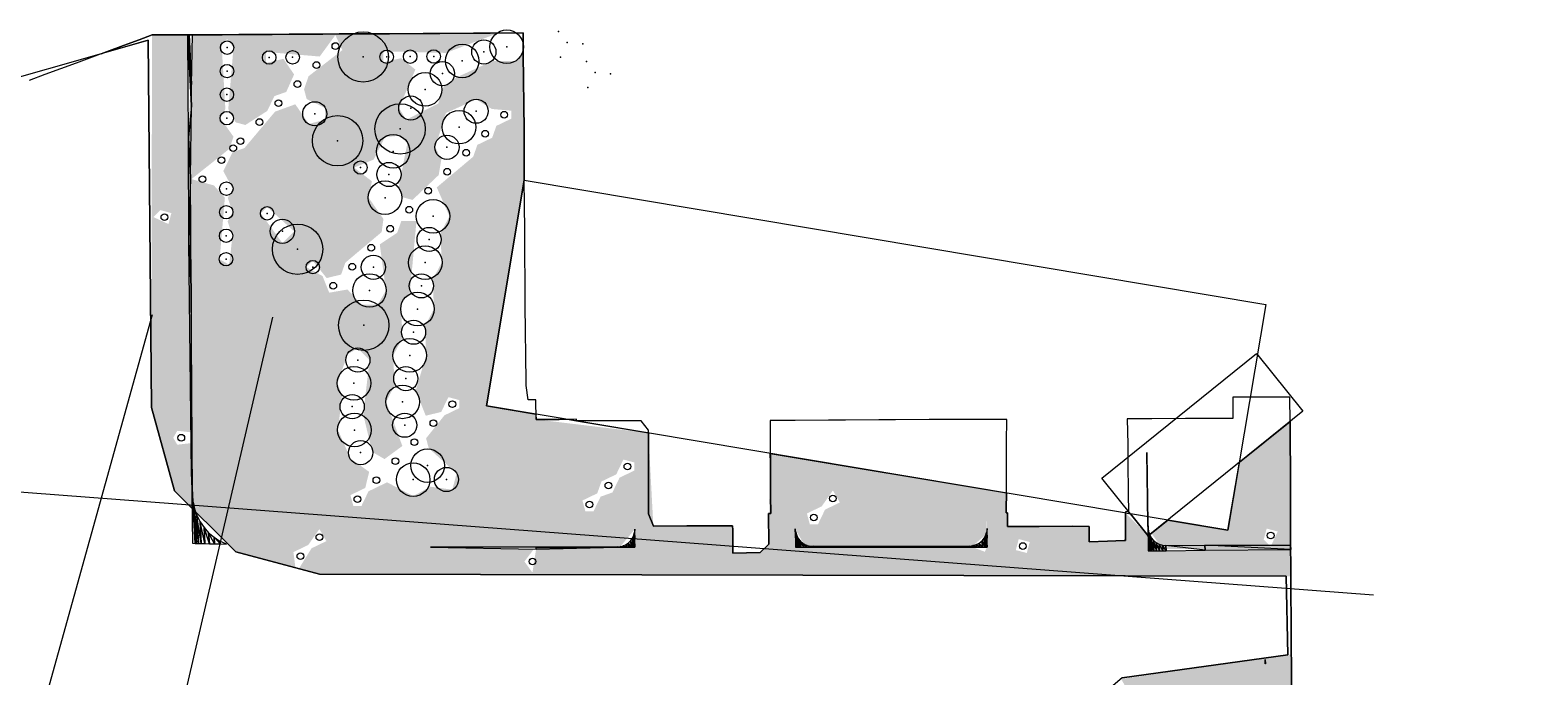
# Model space of a CAD drawing. Header units: metres. Extents: x 4 to 261, y 19 to 641.
# Drawn here: x 125.4 to 214.7, y 565.4 to 603.9 of the extents above; entities that cross this region are included whole.
import ezdxf

# ---------------------------------------------------------------- set-up
doc = ezdxf.new("R2010")
doc.units = ezdxf.units.M
for name, color, linetype in [('BOUNDARY', 7, 'Continuous'), ('BUILDING', 7, 'Continuous'), ('ELECTR_CABLE_COMM', 7, 'Continuous'), ('NEW_BUSH', 3, 'Continuous'), ('NEW_LAWN', 82, 'Continuous'), ('NEW_TREE', 3, 'Continuous'), ('ROAD', 7, 'Continuous'), ('SIDEWALK_PATH', 7, 'Continuous'), ('TREE', 7, 'Continuous'), ('WATER_PIPELINE', 7, 'Continuous')]:
    doc.layers.add(name, color=color, linetype=linetype)

# ---------------------------------------------------------------- blocks, each defined once
blk = doc.blocks.new('ДЕРЕН_SIBIRICA')
blk.add_circle((0, 0), 0.2)
blk = doc.blocks.new('МИСКАНТУС_КИТАЙСКИЙ')
blk.add_circle((0, 0), 0.2)
blk = doc.blocks.new('ДЕРЕН_FLAVIRAMEA')
blk.add_circle((0, 0), 0.2)
blk = doc.blocks.new('СПИРЕЯ_СЕРАЯ')
blk.add_circle((0, 0), 0.2)
blk = doc.blocks.new('BEREZA')
blk.add_circle((0, 0), 0.2)

msp = doc.modelspace()

# ---------------------------------------------------------------- hatches: boundary and pattern name
at = {"layer": 'NEW_LAWN'}
h = msp.add_hatch(color=82, dxfattribs=at)
h.paths.add_polyline_path([(132.651, 603.575), (134.788, 603.591), (134.817, 597.47), (135.056, 603.59), (153.254, 603.68), (150.158, 602.506), (146.44, 602.605), (146.44, 601.948), (147.489, 602.194), (148.339, 601.513), (147.368, 599.221), (147.783, 598.527), (149.7, 599.487), (150.029, 600.513), (150.796, 601.052), (152.953, 602.031), (154.271, 602.023), (154.767, 602.519), (154.824, 594.952), (152.568, 581.498), (155.523, 581.002), (155.527, 580.685), (162.217, 579.88), (162.515, 574.325), (167.234, 574.354), (167.249, 572.727), (168.876, 572.757), (169.384, 573.264), (169.481, 578.662), (183.538, 576.304), (183.614, 574.31), (188.466, 574.31), (188.467, 573.399), (190.632, 573.474), (190.632, 575.115), (191.982, 573.768), (191.991, 572.861), (200.476, 572.936), (200.486, 571.345), (142.637, 571.478), (141.405, 571.805), (142.155, 573.012), (143.037, 573.437), (142.622, 574.155), (141.958, 573.209), (141.076, 572.784), (141.195, 571.86), (137.651, 572.799), (135.206, 575.219), (135.067, 576.348), (134.937, 595.079), (134.982, 579.916), (134.158, 580.008), (133.918, 579.593), (134.158, 579.179), (134.989, 579.273), (135.033, 575.39), (133.986, 576.427), (132.617, 581.398)])
h.paths.add_polyline_path([(135.001, 594.992), (136.341, 594.614), (136.992, 593.88), (136.681, 590.221), (137.249, 589.893), (137.446, 591.621), (137.158, 592.473), (137.454, 593.021), (137.165, 593.873), (137.461, 594.421), (136.899, 595.47), (137.45, 596.591), (138.157, 596.841), (139.982, 599.009), (141.187, 599.447), (141.998, 598.276), (142.953, 598.532), (142.953, 599.231), (141.863, 599.761), (141.708, 600.34), (141.976, 601.117), (143.989, 602.673), (143.574, 603.567), (142.641, 602.291), (139.44, 602.562), (139.44, 601.906), (140.485, 602.153), (141.115, 601.222), (140.648, 600.183), (139.941, 599.933), (139.516, 599.051), (138.214, 598.215), (137.634, 598.37), (137.195, 599.162), (137.506, 602.821), (137.127, 603.338), (136.799, 603.01), (137.022, 599.169), (136.726, 598.621), (137.508, 597.513), (137.254, 596.789)], flags=16)
h.paths.add_polyline_path([(155.312, 571.569), (155.549, 573.085), (161.411, 573.086), (161.411, 574.144), (160.545, 573.116), (149.242, 573.07), (155.389, 572.954), (154.833, 572.223)], flags=16)
h.paths.add_polyline_path([(132.738, 592.73), (133.631, 592.316), (133.807, 592.97), (133.153, 593.145)], flags=16)
h.paths.add_polyline_path([(184.103, 572.905), (184.757, 572.73), (184.933, 573.384), (184.279, 573.559)], flags=16)
h.paths.add_polyline_path([(170.967, 574.141), (170.982, 573.085), (172.026, 573.07), (171.522, 573.204)], flags=16)
h.paths.add_polyline_path([(181.41, 573.122), (182.255, 572.806), (182.389, 573.07), (182.389, 574.902), (182.347, 573.844), (181.556, 573.176), (172.028, 573.13)], flags=16)
h.paths.add_polyline_path([(173.208, 576.456), (172.544, 575.509), (171.661, 575.085), (171.837, 574.431), (172.315, 574.431), (172.74, 575.313), (173.623, 575.738)], flags=16)
h.paths.add_polyline_path([(159.422, 576.988), (159.173, 576.282), (158.291, 575.857), (158.467, 575.203), (158.945, 575.203), (159.37, 576.084), (160.076, 576.334), (160.501, 577.216), (161.384, 577.641), (161.384, 578.12), (160.73, 578.295), (160.305, 577.412)], flags=16)
h.paths.add_polyline_path([(141.85, 589.751), (142.812, 589.218), (143.209, 588.23), (144.302, 588.42), (145.118, 587.515), (146.097, 587.515), (146.586, 588.362), (146.22, 591.105), (147.257, 591.799), (147.506, 592.505), (148.404, 592.495), (148.015, 588.258), (147.504, 587.66), (147.552, 585.497), (147.022, 584.495), (147.098, 582.7), (146.599, 581.729), (147.564, 579.102), (146.502, 578.324), (145.768, 578.748), (145.233, 580.981), (145.612, 584.22), (144.913, 584.919), (144.307, 584.57), (143.702, 582.839), (143.969, 582.101), (143.73, 580.054), (144.474, 578.358), (145.587, 577.562), (145.353, 576.602), (144.47, 576.178), (144.646, 575.524), (145.124, 575.524), (145.549, 576.406), (146.653, 576.939), (148.21, 576.121), (149.239, 576.678), (150.538, 576.502), (150.794, 577.456), (149.132, 578.979), (148.977, 579.559), (150.075, 580.931), (150.957, 581.356), (150.957, 581.835), (150.303, 582.01), (149.878, 581.129), (148.957, 580.905), (148.359, 582.398), (148.98, 584.495), (148.913, 586.255), (149.443, 587.257), (149.376, 589.016), (149.906, 590.018), (149.839, 591.778), (150.369, 592.78), (149.614, 594.499), (151.783, 596.324), (152.032, 597.031), (152.914, 597.456), (153.163, 598.162), (154.046, 598.587), (154.046, 599.066), (152.895, 599.168), (151.959, 599.735), (150.158, 598.927), (149.524, 596.887), (149.884, 596.158), (149.728, 595.234), (148.169, 593.753), (147.589, 593.909), (147.345, 594.511), (147.863, 597.132), (147.439, 597.58), (146.526, 597.491), (145.856, 596.157), (144.687, 595.679), (145.749, 594.862), (145.555, 593.885), (146.436, 592.622), (146.333, 591.84), (144.165, 590.015), (143.916, 589.309), (143.055, 589.101), (142.229, 590.129)], flags=16)
h.paths.add_polyline_path([(139.132, 592.952), (140.417, 591.186), (141.115, 591.885), (139.51, 593.331)], flags=16)
h = msp.add_hatch(color=82, dxfattribs=at)
h.paths.add_polyline_path([(192.177, 573.908), (193.151, 574.692), (196.741, 574.09), (197.419, 578.129), (200.441, 580.564), (200.476, 572.937), (192.852, 572.97)])
h.paths.add_polyline_path([(199.285, 573.116), (199.7, 574.01), (199.046, 574.185), (198.87, 573.531)], flags=16)
h = msp.add_hatch(color=82, dxfattribs=at)
h.paths.add_polyline_path([(132.744, 522.416), (133.769, 526.845), (136.647, 530.364), (140.788, 532.244), (164.685, 531.241), (167.64, 535.13), (175.773, 540.609), (181.933, 542.929), (180.519, 541.059), (179.637, 540.634), (179.388, 539.928), (177.374, 538.372), (177.125, 537.665), (176.243, 537.24), (175.994, 536.534), (173.98, 534.978), (173.731, 534.271), (173.088, 534.121), (172.516, 535.338), (171.998, 535.2), (172.855, 534.179), (172.6, 533.14), (171.893, 532.89), (171.468, 532.008), (170.762, 531.758), (170.337, 530.877), (169.63, 530.627), (169.205, 529.746), (168.499, 529.496), (168.074, 528.614), (167.368, 528.364), (166.943, 527.483), (166.236, 527.233), (165.811, 526.352), (165.105, 526.102), (164.68, 525.22), (163.974, 524.97), (163.549, 524.089), (162.842, 523.839), (162.417, 522.957), (161.711, 522.707), (161.286, 521.826), (160.58, 521.576), (160.155, 520.695), (159.448, 520.445), (159.023, 519.563), (158.317, 519.313), (157.892, 518.432), (157.185, 518.182), (156.76, 517.301), (156.054, 517.051), (155.629, 516.169), (154.923, 515.919), (154.498, 515.038), (153.791, 514.788), (153.366, 513.906), (152.66, 513.656), (150.835, 511.488), (149.995, 511.597), (149.757, 512.593), (151.13, 514.146), (151.13, 514.845), (150.525, 515.194), (149.919, 514.845), (149.881, 513.979), (148.509, 512.426), (147.842, 510.478), (147.098, 510.008), (147.53, 508.452), (146.578, 507.118), (145.696, 506.693), (145.447, 505.987), (144.564, 505.562), (144.743, 504.811), (145.218, 504.908), (146.775, 506.921), (148.788, 508.477), (149.037, 509.183), (149.92, 509.608), (150.169, 510.315), (150.875, 510.565), (151.3, 511.446), (152.007, 511.696), (153.563, 513.709), (154.445, 514.134), (154.694, 514.84), (155.577, 515.265), (155.826, 515.972), (156.902, 516.24), (156.957, 517.103), (157.952, 517.309), (158.088, 518.234), (159.116, 518.691), (160.48, 518.45), (160.83, 519.055), (160.325, 520.24), (161.234, 520.922), (161.483, 521.628), (162.189, 521.878), (163.745, 523.891), (164.628, 524.316), (164.877, 525.023), (165.583, 525.273), (167.139, 527.285), (167.846, 527.535), (168.271, 528.417), (170.284, 529.973), (170.533, 530.679), (171.416, 531.104), (172.796, 532.942), (173.964, 533.232), (174.448, 532.276), (173.076, 530.723), (173.037, 529.857), (171.571, 527.955), (171.92, 527.35), (172.875, 527.606), (173.542, 529.554), (174.286, 530.024), (174.953, 531.973), (175.697, 532.443), (176.176, 534.001), (175.504, 535.08), (176.19, 536.336), (176.897, 536.586), (177.322, 537.468), (178.028, 537.718), (179.584, 539.73), (180.467, 540.155), (180.716, 540.862), (182.73, 542.418), (182.488, 543.138), (183.782, 543.625), (184.072, 553.571), (186.474, 560.945), (187.079, 560.911), (188.635, 562.923), (189.909, 563.315), (190.683, 562.083), (190.468, 559.62), (191.317, 559.11), (192.362, 560.166), (191.938, 562.09), (192.331, 562.767), (192.934, 562.929), (193.709, 562.393), (193.268, 560.263), (193.692, 558.339), (193.344, 557.519), (194.162, 554.904), (193.55, 554.429), (192.728, 554.52), (191.928, 557.659), (190.974, 557.915), (190.479, 555.42), (191.412, 554.384), (191.378, 554.182), (191.408, 552.808), (191.722, 552.793), (191.408, 554.327), (192.189, 554.034), (192.345, 553.455), (191.833, 552.373), (191.127, 552.123), (190.702, 551.242), (188.688, 549.685), (188.439, 548.979), (187.323, 548.321), (187.242, 555.508), (187.212, 529.605), (187.323, 548.308), (188.21, 547.9), (189.767, 549.913), (190.649, 550.275), (190.898, 551.044), (191.633, 551.218), (192.058, 550.483), (191.408, 550.389), (191.129, 547.861), (191.339, 537.232), (190.122, 536.976), (189.697, 536.095), (187.444, 534.298), (188.337, 533.884), (189.893, 535.897), (190.718, 536.178), (191.348, 535.935), (191.117, 531.061), (191.393, 529.035), (190.803, 526.914), (191.757, 526.658), (193.181, 527.964), (194.004, 527.566), (194.159, 526.986), (193.725, 525.981), (193.019, 525.731), (192.594, 524.85), (191.888, 524.6), (191.463, 523.717), (190.756, 523.468), (190.331, 522.587), (189.385, 521.922), (190.663, 521.087), (191.571, 518.329), (192.27, 518.329), (193.467, 519.799), (193.792, 518.128), (195.693, 516.062), (193.68, 519.448), (193.456, 520.691), (194.568, 522.188), (195.392, 525.319), (194.898, 526.646), (198.262, 529.842), (197.544, 530.257), (197.119, 529.375), (195.837, 528.974), (195.026, 530.345), (195.372, 532.319), (195.018, 533.145), (195.364, 535.119), (195.008, 537.099), (195.357, 537.919), (194.134, 539.584), (194.419, 540.422), (195.125, 540.672), (195.55, 541.554), (196.256, 541.804), (196.681, 542.685), (197.628, 543.349), (197.149, 543.828), (196.216, 542.727), (195.32, 543.132), (194.986, 544.345), (195.333, 546.319), (194.977, 548.299), (195.325, 549.119), (194.969, 550.788), (195.317, 551.919), (194.009, 553.607), (194.292, 554.438), (194.999, 554.688), (195.424, 555.57), (196.13, 555.82), (196.555, 556.701), (197.501, 557.365), (197.022, 557.844), (196.089, 556.744), (195.292, 557.174), (194.945, 559.499), (195.294, 560.319), (194.916, 562.068), (194.366, 562.714), (194.45, 564.201), (193.602, 564.69), (191.12, 563.922), (190.375, 565.233), (200.507, 566.694), (200.522, 564.16), (199.304, 564.156), (199.426, 520.795), (201.635, 520.801), (202.024, 519.675), (203.742, 519.69), (203.905, 520.807), (213.61, 520.78), (213.573, 519.704), (212.974, 520.303), (212.275, 520.303), (211.196, 518.7), (211.902, 517.296), (211.747, 516.716), (209.617, 516.233), (208.981, 516.444), (208.981, 517.293), (210.594, 518.944), (210.326, 519.798), (209.478, 520.287), (208.63, 519.798), (208.047, 517.387), (206.844, 517.136), (206.354, 516.289), (206.844, 515.441), (207.998, 515.405), (209.971, 514.37), (211.685, 515.498), (212.268, 515.342), (212.621, 514.713), (213.373, 514.813), (214.462, 511.403), (214.672, 490.53), (187.989, 490.394), (185.137, 492.933), (182.062, 493.664), (145.15, 493.56), (145.881, 494.336), (145.837, 494.484), (141.984, 493.246), (139.117, 491.512), (138.09, 492.3), (141.431, 494.395), (145.493, 495.711), (145.359, 496.157), (145.294, 495.65), (142.836, 495.426), (142.858, 494.875), (141.402, 495.023), (141.425, 494.398), (139.835, 494.575), (139.868, 493.489), (139.133, 494.365), (139.182, 493.078), (137.83, 494.093), (137.702, 492.903), (137.103, 494.835), (136.109, 494.996), (136.154, 494.134), (135.503, 494.766), (135.428, 495.927), (136.167, 495.857), (137.724, 497.87), (139.737, 499.426), (139.986, 500.132), (141.232, 500.496), (142.2, 499.552), (143.463, 501.194), (142.764, 501.892), (141.601, 500.62), (140.215, 501.211), (139.79, 500.33), (137.776, 498.774), (137.527, 498.067), (136.645, 497.642), (136.396, 496.936), (135.182, 496.179), (135.161, 516.956), (135.153, 494.551), (134.599, 494.975), (132.781, 500.689)])
h.paths.add_polyline_path([(133.251, 507.911), (133.905, 507.736), (134.081, 508.39), (133.427, 508.565)], flags=16)
h.paths.add_polyline_path([(198.963, 566.408), (198.963, 566.134), (198.972, 566.133)], flags=16)
h.paths.add_polyline_path([(187.212, 529.604), (187.212, 528.605), (187.272, 528.067), (187.272, 528.157)], flags=16)
h.paths.add_polyline_path([(158.332, 516.911), (158.154, 516.246), (157.233, 515.997), (157.371, 514.911), (155.998, 513.358), (155.332, 511.409), (154.588, 510.94), (153.921, 508.991), (153.177, 508.521), (153.432, 507.566), (154.387, 507.822), (154.426, 508.688), (155.798, 510.241), (156.465, 512.189), (157.209, 512.659), (157.876, 514.608), (158.62, 515.078), (159.099, 516.636)], flags=16)
h.paths.add_polyline_path([(156.293, 531.433), (155.629, 530.311), (154.923, 530.061), (154.498, 529.18), (152.484, 527.624), (152.235, 526.917), (151.353, 526.492), (151.104, 525.786), (149.09, 524.23), (148.841, 523.522), (148.134, 523.273), (146.578, 521.26), (145.872, 521.01), (145.447, 520.129), (144.74, 519.879), (143.184, 517.866), (142.302, 517.441), (142.053, 516.735), (140.039, 515.179), (140.215, 514.525), (140.693, 514.525), (141.118, 515.406), (141.824, 515.656), (143.65, 517.824), (144.603, 518.321), (145.874, 517.731), (146.479, 518.08), (146.958, 519.639), (146.584, 520.265), (146.775, 521.063), (147.481, 521.313), (149.037, 523.326), (149.744, 523.576), (151.3, 525.588), (152.007, 525.838), (152.432, 526.72), (153.138, 526.97), (154.694, 528.982), (156.708, 530.539), (156.708, 531.018)], flags=16)
h.paths.add_polyline_path([(142.657, 531.763), (141.993, 530.816), (141.11, 530.392), (140.861, 529.686), (139.979, 529.261), (140.155, 528.607), (140.633, 528.607), (142.189, 530.62), (143.072, 531.045)], flags=16)
h.paths.add_polyline_path([(132.952, 522.233), (133.845, 521.819), (135.401, 523.831), (136.284, 524.256), (136.284, 524.735), (135.63, 524.91), (135.205, 524.029)], flags=16)
h.paths.add_polyline_path([(183.923, 544.92), (184.816, 544.506), (185.241, 545.387), (186.124, 545.812), (186.124, 546.291), (185.47, 546.466), (185.045, 545.585)], flags=16)
h.paths.add_polyline_path([(187.227, 556.004), (187.242, 555.512), (187.212, 558.944)], flags=16)
h.paths.add_polyline_path([(207.385, 497.671), (204.946, 495.233), (205.122, 494.579), (205.6, 494.579), (207.157, 496.592), (208.425, 497.299), (211.048, 495.574), (211.151, 496.188), (210.179, 497.589), (209.409, 497.879), (209.265, 498.586), (211.433, 500.411), (211.682, 501.118), (212.565, 501.543), (212.814, 502.249), (213.696, 502.674), (213.696, 503.153), (213.042, 503.328), (212.617, 502.447), (211.911, 502.197), (211.486, 501.314), (210.779, 501.065), (210.354, 500.184), (209.648, 499.934), (209.223, 499.052), (208.517, 498.802), (208.092, 497.921)], flags=16)
h.paths.add_polyline_path([(211.446, 494.873), (211.591, 492.191), (211.301, 491.648), (211.68, 491.27), (212.059, 491.648), (211.76, 493.595), (212.05, 494.448)], flags=16)
h.paths.add_polyline_path([(211.985, 498.459), (211.846, 498.976), (211.287, 498.821), (211.468, 498.32)], flags=16)
h.paths.add_polyline_path([(204.114, 507.61), (203.085, 507.176), (203.577, 506.342), (203.607, 507.072)], flags=16)
h.paths.add_polyline_path([(198.005, 516.576), (197.858, 514.858), (198.301, 513.632), (197.882, 512.844), (198.231, 512.239), (199.388, 512.278), (200.319, 511.819), (202.299, 512.175), (203.119, 511.827), (203.966, 512.316), (204.506, 513.815), (204.244, 514.758), (204.821, 515.808), (204.332, 516.656), (201.863, 516.431), (200.178, 516.858), (200.061, 517.666), (201.162, 518.599), (200.683, 519.078), (200.019, 518.133), (199.137, 517.708), (198.888, 517)], flags=16)
h.paths.add_polyline_path([(201.562, 510.134), (201.95, 510.283), (202.338, 510.417), (203.099, 510.701), (202.329, 510.421), (200.8, 510.776)], flags=16)
h.paths.add_polyline_path([(201.681, 500.278), (201.711, 499.785), (202.995, 496.622), (202.741, 497.412)], flags=16)
h.paths.add_polyline_path([(193.35, 512.238), (197.231, 507.574), (200.994, 501.548), (197.53, 507.222), (195.034, 510.403)], flags=16)
h.paths.add_polyline_path([(198.778, 507.589), (199.157, 507.968), (198.778, 508.346), (198.399, 507.968)], flags=16)
h.paths.add_polyline_path([(194.718, 492.191), (193.894, 491.929), (193.32, 492.251), (192.941, 491.872), (193.32, 491.493), (194.144, 491.755), (194.718, 491.433), (195.097, 491.812)], flags=16)
h.paths.add_polyline_path([(189.428, 492.799), (190.007, 492.644), (190.333, 491.664), (190.85, 491.802), (189.966, 492.83), (190.04, 493.504), (192.209, 495.329), (192.033, 495.983), (191.555, 495.983), (189.999, 493.969), (188.161, 492.589), (187.985, 491.935), (188.639, 491.76)], flags=16)
h.paths.add_polyline_path([(187.063, 526.11), (188.392, 521.496), (189.123, 519.407), (189.571, 518.362), (187.556, 525.857)], flags=16)
h.paths.add_polyline_path([(180.574, 513.286), (178.135, 510.848), (178.311, 510.194), (178.789, 510.194), (179.214, 511.076), (179.92, 511.326), (180.345, 512.207), (181.052, 512.457), (181.477, 513.338), (182.183, 513.588), (182.608, 514.47), (183.315, 514.72), (183.74, 515.601), (184.446, 515.851), (184.871, 516.733), (185.577, 516.983), (186.002, 517.864), (187.315, 518.734), (188.157, 518.202), (187.865, 515.947), (188.433, 515.619), (188.622, 517.347), (188.33, 518.202), (188.622, 518.747), (188.016, 519.899), (187.362, 520.074), (186.937, 519.193), (186.231, 518.943), (185.806, 518.062), (185.099, 517.812), (184.674, 516.93), (183.968, 516.68), (183.543, 515.799), (182.837, 515.549), (182.412, 514.666), (181.705, 514.417), (181.28, 513.536)], flags=16)
h.paths.add_polyline_path([(185.975, 504.37), (185.311, 503.425), (184.429, 503), (184.605, 502.346), (185.083, 502.346), (185.508, 503.227), (186.39, 503.652)], flags=16)
h.paths.add_polyline_path([(161.121, 509.426), (160.283, 508.607), (160.53, 506.906), (160.945, 506.667), (161.609, 507.613), (162.491, 508.038), (162.74, 508.744), (163.623, 509.169), (163.872, 509.875), (164.754, 510.3), (165.003, 511.007), (165.885, 511.432), (166.134, 512.138), (167.017, 512.563), (167.266, 513.27), (168.148, 513.695), (168.397, 514.401), (169.279, 514.826), (169.528, 515.532), (170.411, 515.957), (170.66, 516.664), (171.542, 517.089), (171.791, 517.795), (173.056, 518.489), (174.134, 518.491), (174.054, 520.058), (174.76, 520.308), (176.317, 522.321), (177.023, 522.571), (178.579, 524.583), (179.286, 524.833), (179.711, 525.715), (180.417, 525.965), (180.842, 526.846), (181.549, 527.096), (183.105, 529.109), (183.987, 529.534), (184.236, 530.24), (186.25, 531.796), (186.25, 532.275), (185.596, 532.45), (184.04, 530.438), (182.026, 528.881), (181.777, 528.175), (180.32, 528.023), (180.093, 528.871), (181.466, 530.424), (182.132, 532.373), (182.876, 532.842), (183.356, 534.401), (182.787, 534.729), (181.666, 533.541), (180.999, 531.593), (180.255, 531.123), (179.588, 529.174), (178.844, 528.704), (178.844, 528.005), (179.935, 527.215), (179.514, 525.912), (178.808, 525.662), (178.383, 524.781), (176.369, 523.225), (176.12, 522.518), (175.238, 522.093), (174.989, 521.387), (174.106, 520.962), (173.857, 520.255), (171.844, 518.699), (171.595, 517.993), (170.712, 517.568), (170.463, 516.861), (169.581, 516.436), (169.332, 515.73), (168.449, 515.305), (167.069, 513.467), (166.187, 513.042), (165.938, 512.336), (165.055, 511.911), (164.806, 511.204), (163.475, 510.754), (163.037, 511.542), (164.409, 513.095), (164.888, 514.653), (164.32, 514.981), (163.199, 513.793), (163.16, 512.928), (161.788, 511.375)], flags=16)
h.paths.add_polyline_path([(184.101, 523.733), (183.495, 524.082), (182.89, 523.733), (182.6, 521.846), (184.101, 523.034)], flags=16)
h.paths.add_polyline_path([(180.324, 519.151), (179.589, 517.337), (179.968, 516.958), (181.279, 518.197), (181.279, 518.896)], flags=16)
h.paths.add_polyline_path([(170.248, 513.167), (169.031, 511.883), (168.741, 509.997), (170.241, 511.184), (170.28, 512.05), (171.652, 513.603), (171.652, 514.302), (170.698, 514.558)], flags=16)
h.paths.add_polyline_path([(166.633, 519.49), (166.059, 517.891), (165.315, 517.421), (165.571, 516.467), (166.526, 516.722), (166.564, 517.588), (167.937, 519.141), (168.604, 521.09), (169.348, 521.559), (170.014, 523.508), (170.759, 523.978), (171.048, 525.865), (169.548, 524.677), (169.51, 523.811), (168.137, 522.258), (168.099, 521.393)], flags=16)
h.paths.add_polyline_path([(168.129, 500.841), (165.69, 498.403), (165.866, 497.749), (166.344, 497.749), (167.9, 499.762), (169.914, 501.318), (170.163, 502.025), (171.045, 502.45), (171.045, 502.929), (170.391, 503.104), (169.966, 502.222), (169.26, 501.972), (168.835, 501.091)], flags=16)
h.paths.add_polyline_path([(166.721, 507.121), (165.504, 505.837), (165.214, 503.95), (166.714, 505.138), (166.752, 506.004), (168.125, 507.557), (168.125, 508.255), (167.17, 508.511)], flags=16)
h.paths.add_polyline_path([(154.706, 522.248), (153.447, 520.891), (153.157, 519.004), (154.657, 520.192), (155.324, 522.141), (156.068, 522.611), (156.735, 524.56), (157.479, 525.029), (157.223, 525.984), (156.269, 525.728), (156.23, 524.862), (154.858, 523.31)], flags=16)
h.paths.add_polyline_path([(155.082, 494.691), (156.672, 494.748), (156.81, 495.265), (155.082, 495.448), (154.703, 495.069)], flags=16)
h.paths.add_polyline_path([(150.524, 497.378), (148.085, 494.94), (148.261, 494.286), (148.739, 494.286), (149.164, 495.168), (149.789, 495.396), (150.882, 494.67), (151.43, 494.966), (152.472, 494.728), (152.472, 495.384), (151.424, 495.139), (150.745, 495.548), (150.59, 496.128), (151.427, 497.43), (152.133, 497.68), (152.558, 498.562), (153.273, 498.814), (153.689, 499.693), (155.703, 501.249), (155.703, 501.728), (155.049, 501.903), (154.624, 501.022), (153.918, 500.772), (153.493, 499.891), (152.786, 499.641), (152.361, 498.759), (151.655, 498.509), (151.23, 497.628)], flags=16)
h.paths.add_polyline_path([(153.758, 497.611), (153.758, 496.912), (154.713, 496.656), (155.397, 498.66), (154.879, 498.799)], flags=16)
h.paths.add_polyline_path([(149.649, 502.475), (148.982, 500.526), (148.238, 500.056), (148.494, 499.102), (149.449, 499.357), (150.116, 501.306), (150.86, 501.776), (151.526, 503.725), (152.271, 504.194), (152.56, 506.081), (151.06, 504.893), (151.022, 504.028)], flags=16)
h.paths.add_polyline_path([(144.365, 503.284), (144.504, 503.802), (143.986, 503.94), (143.847, 503.423)], flags=16)
h.paths.add_polyline_path([(137.04, 510.415), (138.177, 508.19), (138.17, 507.474), (139.714, 507.218), (140.835, 508.406), (141.502, 510.355), (142.246, 510.825), (142.913, 512.774), (143.657, 513.243), (144.085, 514.992), (143.568, 515.13), (142.447, 513.942), (142.408, 513.077), (141.036, 511.524), (140.997, 510.658), (139.625, 509.105), (139.393, 508.113), (138.409, 508.149), (137.558, 510.554)], flags=16)
h.paths.add_polyline_path([(142.455, 497.947), (142.879, 497.523), (142.872, 496.807), (143.389, 496.669), (143.528, 497.186), (142.956, 497.752), (142.963, 498.467), (142.494, 498.71)], flags=16)

# ---------------------------------------------------------------- linework, layer by layer
at = {"layer": 'BOUNDARY'}
msp.add_lwpolyline([(200.516, 564.56), (200.516, 565.56), (200.501, 567.546), (200.501, 568.547), (200.486, 570.547), (200.486, 571.548), (200.472, 573.534), (200.472, 574.534), (200.457, 576.535), (200.457, 577.52), (200.442, 579.521), (200.442, 580.522), (200.427, 582.015), (200.427, 582.015), (199.934, 582.015), (198.934, 582.015), (198.068, 582), (198.068, 582), (197.022, 582), (197.022, 582), (197.022, 581.91), (197.022, 580.91), (197.022, 580.746), (197.022, 580.746), (195.201, 580.731), (194.215, 580.731), (192.214, 580.716), (191.214, 580.716), (190.736, 580.716), (190.736, 580.716), (190.766, 579.193), (190.781, 578.192), (190.796, 576.206), (190.811, 575.206), (190.632, 575.191), (190.632, 575.191), (190.632, 573.474), (190.632, 573.474), (190.557, 573.474), (189.557, 573.429), (188.467, 573.399), (188.467, 573.399), (188.467, 574.31), (187.496, 574.325), (185.495, 574.31), (184.495, 574.31), (183.614, 574.31), (183.614, 574.31), (183.599, 575.116), (183.599, 575.116), (183.524, 575.116), (183.524, 575.116), (183.524, 575.34), (183.539, 576.326), (183.554, 578.327), (183.554, 579.327), (183.569, 580.686), (183.569, 580.686), (182.927, 580.686), (181.926, 580.686), (179.941, 580.671), (178.94, 580.671), (176.939, 580.656), (175.939, 580.656), (173.953, 580.641), (172.953, 580.641), (170.952, 580.626), (169.951, 580.626), (169.474, 580.626), (169.474, 580.626), (169.474, 579.118), (169.488, 578.118), (169.488, 576.117), (169.503, 575.131), (169.503, 575.087), (169.503, 575.087), (169.369, 575.087), (169.369, 575.087), (169.384, 573.265), (168.876, 572.757), (167.249, 572.727), (167.249, 572.727), (167.249, 573.101), (167.249, 574.101), (167.234, 574.355), (167.234, 574.355), (165.502, 574.34), (164.501, 574.34), (162.515, 574.325), (162.232, 575.057), (162.232, 577.043), (162.232, 578.043), (162.217, 580.044), (161.784, 580.596), (159.783, 580.596), (158.783, 580.596), (157.946, 580.596), (157.946, 580.596), (157.946, 580.701), (157.946, 580.701), (156.901, 580.686), (155.901, 580.686), (155.527, 580.686), (155.527, 580.686), (155.513, 581.851), (155.513, 581.851), (155.065, 581.851), (154.93, 582.702), (154.915, 584.703), (154.9, 585.703), (154.885, 587.704), (154.87, 588.689), (154.856, 590.69), (154.856, 591.691), (154.841, 593.691), (154.826, 594.677), (154.811, 596.678), (154.811, 597.678), (154.796, 599.679), (154.781, 600.664), (154.766, 602.665), (154.751, 603.666), (154.751, 603.695), (154.751, 603.695), (152.795, 603.681), (151.795, 603.681), (149.794, 603.666), (148.808, 603.666), (146.807, 603.651), (145.807, 603.651), (143.806, 603.636), (142.821, 603.621), (140.82, 603.621), (139.819, 603.606), (139.506, 603.606), (139.506, 603.606), (137.819, 603.606), (136.833, 603.591), (134.832, 603.591), (133.832, 603.591), (132.652, 603.576), (132.652, 603.576), (131.891, 603.292), (130.95, 602.949), (129.084, 602.262), (128.143, 601.904), (126.276, 601.217), (125.336, 600.873)], dxfattribs=at)
at = {"layer": 'BUILDING'}
for points in [[(154.822, 594.939), (198.995, 587.532), (196.741, 574.091), (152.568, 581.498)], [(201.203, 581.179), (191.99, 573.758), (189.226, 577.19), (198.438, 584.611)]]:
    msp.add_lwpolyline(points, close=True, dxfattribs=at)
at = {"layer": 'ELECTR_CABLE_COMM'}
for p, q in [((111.036, 509.103), (132.676, 586.925)), ((94.415, 578.693), (205.418, 570.232))]:
    msp.add_line(p, q, dxfattribs=at)
at = {"layer": 'GROUND'}
msp.add_lwpolyline([(190.441, 565.29), (200.311, 566.666), (200.211, 571.346), (142.635, 571.478), (137.65, 572.798), (133.986, 576.427), (132.617, 581.399), (132.427, 603.259), (129.621, 602.46), (130.95, 602.949), (131.891, 603.292), (132.652, 603.576), (133.832, 603.591), (134.832, 603.591), (136.833, 603.591), (137.819, 603.606), (139.506, 603.606), (139.819, 603.606), (140.82, 603.621), (142.821, 603.621), (143.806, 603.636), (145.807, 603.651), (146.807, 603.651), (148.808, 603.666), (149.794, 603.666), (151.795, 603.681), (152.795, 603.681), (154.751, 603.695), (154.751, 603.666), (154.766, 602.665), (154.781, 600.664), (154.796, 599.679), (154.811, 597.678), (154.811, 596.678), (154.824, 594.939), (154.822, 594.939), (152.568, 581.498), (155.523, 581.003), (155.527, 580.686), (155.901, 580.686), (156.901, 580.686), (157.372, 580.693), (157.946, 580.596), (157.946, 580.596), (157.946, 580.596), (162.218, 579.88), (162.232, 578.043), (162.232, 577.043), (162.232, 575.057), (162.515, 574.325), (164.501, 574.34), (165.502, 574.34), (167.234, 574.355), (167.249, 574.101), (167.249, 573.101), (167.249, 572.727), (168.876, 572.757), (169.384, 573.265), (169.369, 575.087), (169.503, 575.087), (169.503, 575.131), (169.488, 576.117), (169.488, 578.118), (169.48, 578.662), (183.539, 576.305), (183.524, 575.34), (183.524, 575.116), (183.599, 575.116), (183.614, 574.31), (184.495, 574.31), (185.495, 574.31), (187.496, 574.325), (188.467, 574.31), (188.467, 573.399), (189.557, 573.429), (190.557, 573.474), (190.632, 573.474), (190.632, 575.115), (190.938, 575.064), (191.99, 573.758), (193.151, 574.693), (196.741, 574.091), (197.419, 578.13), (200.441, 580.565), (200.442, 580.522), (200.442, 579.521), (200.457, 577.52), (200.457, 576.535), (200.472, 574.534), (200.472, 573.534), (200.486, 571.548), (200.486, 570.547), (200.501, 568.547), (200.501, 567.546), (200.516, 565.56), (200.516, 564.56)], dxfattribs=at)
at = {"layer": 'NEW_BUSH'}
for centre, radius in [((153.781, 602.871), 1), ((137.127, 602.821), 0.4), ((151.128, 602.025), 1), ((152.417, 602.563), 0.72), ((137.12, 601.421), 0.4), ((139.63, 602.234), 0.4), ((141.03, 602.243), 0.4), ((146.63, 602.276), 0.4), ((148.03, 602.285), 0.4), ((149.43, 602.293), 0.4), ((149.95, 601.273), 0.72), ((148.918, 600.331), 1), ((137.112, 600.021), 0.4), ((142.348, 598.881), 0.72), ((148.067, 599.221), 0.72), ((151.959, 599.036), 0.72), ((137.105, 598.621), 0.4), ((150.94, 598.083), 1), ((147.015, 596.643), 1), ((150.223, 596.887), 0.72), ((145.066, 595.679), 0.4), ((146.765, 595.266), 0.72), ((137.082, 594.421), 0.4), ((146.533, 593.885), 1), ((149.39, 592.78), 1), ((137.075, 593.021), 0.4), ((139.51, 592.952), 0.4), ((137.067, 591.621), 0.4), ((140.417, 591.885), 0.72), ((149.158, 591.399), 0.72), ((137.06, 590.221), 0.4), ((145.839, 589.743), 0.72), ((148.927, 590.018), 1), ((142.229, 589.751), 0.4), ((145.607, 588.362), 1), ((148.695, 588.637), 0.72), ((148.464, 587.257), 1), ((148.232, 585.876), 0.72), ((144.913, 584.22), 0.72), ((148.001, 584.495), 1), ((144.681, 582.839), 1), ((147.769, 583.115), 0.72), ((144.575, 581.445), 0.72), ((147.577, 581.729), 1), ((144.709, 580.054), 1), ((147.706, 580.34), 0.72), ((145.08, 578.707), 0.72), ((149.067, 577.935), 1), ((148.21, 577.1), 1), ((150.189, 577.107), 0.72)]:
    msp.add_circle(centre, radius, dxfattribs=at)
for p in [(137.127, 602.821), (153.781, 602.871), (139.63, 602.234), (141.03, 602.243), (146.63, 602.276), (148.03, 602.285), (149.43, 602.293), (151.128, 602.025), (152.417, 602.563), (137.12, 601.421), (149.95, 601.273), (137.112, 600.021), (148.918, 600.331), (148.067, 599.221), (137.105, 598.621), (142.348, 598.881), (151.959, 599.036), (150.94, 598.083), (147.015, 596.643), (150.223, 596.887), (145.066, 595.679), (146.765, 595.266), (137.082, 594.421), (146.533, 593.885), (137.075, 593.021), (139.51, 592.952), (149.39, 592.78), (137.067, 591.621), (140.417, 591.885), (149.158, 591.399), (137.06, 590.221), (142.229, 589.751), (145.839, 589.743), (148.927, 590.018), (148.695, 588.637), (145.607, 588.362), (148.464, 587.257), (148.232, 585.876), (144.913, 584.22), (148.001, 584.495), (147.769, 583.115), (144.681, 582.839), (144.575, 581.445), (147.577, 581.729), (144.709, 580.054), (147.706, 580.34), (145.08, 578.707), (149.067, 577.935), (148.21, 577.1), (150.189, 577.107)]:
    msp.add_point(p, dxfattribs=at)
at = {"layer": 'NEW_TREE'}
for centre in [(145.23, 602.268), (147.43, 597.977), (143.707, 597.28), (141.323, 590.818), (145.26, 586.291)]:
    msp.add_circle(centre, 1.5, dxfattribs=at)
for p in [(145.23, 602.268), (147.43, 597.977), (143.707, 597.28), (141.323, 590.818), (145.26, 586.291)]:
    msp.add_point(p, dxfattribs=at)
at = {"layer": 'ROAD'}
msp.add_lwpolyline([(120.433, 599.845), (132.427, 603.259), (132.617, 581.399), (133.986, 576.427), (137.65, 572.798), (142.635, 571.478), (200.211, 571.346), (200.311, 566.666), (190.441, 565.29), (186.911, 562.286), (184.072, 553.573), (183.782, 543.625), (175.774, 540.61), (167.639, 535.13), (164.686, 531.242), (140.788, 532.244), (136.649, 530.365), (133.769, 526.847), (132.744, 522.417), (132.781, 500.69), (134.598, 494.975), (139.358, 491.327), (145.12, 489.944)], dxfattribs=at)
msp.add_lwpolyline([(198.963, 566.134), (198.963, 566.381), (198.973, 566.134)], close=True, dxfattribs=at)
at = {"layer": 'SIDEWALK_PATH'}
for points in [[(134.862, 603.591), (135.011, 600.634), (135.011, 600.634), (134.787, 603.591), (134.787, 603.591), (134.862, 603.591), (135.011, 600.634), (134.787, 603.591), (134.787, 603.591), (134.996, 599.38), (134.996, 599.38), (135.011, 600.634)], [(134.787, 603.591), (134.996, 599.38), (134.996, 599.38), (134.817, 597.469), (134.817, 597.469), (134.787, 603.591), (134.996, 599.38), (134.817, 597.469), (134.817, 597.469), (134.937, 595.08), (134.937, 595.08), (134.996, 599.38)], [(135.056, 603.591), (134.862, 603.591), (134.862, 603.591), (135.011, 600.634), (135.011, 600.634), (135.056, 603.591)], [(134.817, 597.469), (134.937, 595.08), (134.937, 595.08), (134.847, 591.257), (134.847, 591.257), (134.817, 597.469), (134.937, 595.08), (134.847, 591.257), (134.847, 591.257), (134.982, 588.6), (134.982, 588.6), (134.937, 595.08)], [(134.847, 591.257), (134.982, 588.6), (134.982, 588.6), (135.011, 577.461), (135.011, 577.461), (134.847, 591.257), (134.982, 588.6), (135.011, 577.461), (135.011, 577.461), (135.071, 576.177), (135.071, 576.177), (134.982, 588.6)], [(191.916, 578.715), (191.916, 578.67), (191.916, 578.67), (191.975, 574.504), (191.975, 574.504), (191.916, 578.715), (191.916, 578.67), (191.975, 574.504), (191.975, 574.504), (191.99, 574.206), (191.99, 574.206), (191.916, 578.67)], [(135.22, 573.295), (135.011, 577.461), (135.011, 577.461), (135.056, 573.31), (135.056, 573.31), (135.22, 573.295)], [(135.071, 576.177), (135.071, 576.177), (135.071, 576.177), (135.22, 573.295), (135.22, 573.295), (135.071, 576.177), (135.071, 576.177), (135.22, 573.295), (135.22, 573.295), (135.101, 575.758), (135.101, 575.758), (135.071, 576.177)], [(135.191, 575.355), (135.295, 573.295), (135.295, 573.295), (135.101, 575.758), (135.101, 575.758), (135.191, 575.355), (135.295, 573.295), (135.101, 575.758), (135.101, 575.758), (135.22, 573.295), (135.22, 573.295), (135.295, 573.295)], [(135.325, 574.967), (135.415, 573.295), (135.415, 573.295), (135.191, 575.355), (135.191, 575.355), (135.325, 574.967), (135.415, 573.295), (135.191, 575.355), (135.191, 575.355), (135.295, 573.295), (135.295, 573.295), (135.415, 573.295)], [(135.519, 574.594), (135.579, 573.295), (135.579, 573.295), (135.325, 574.967), (135.325, 574.967), (135.519, 574.594), (135.579, 573.295), (135.325, 574.967), (135.325, 574.967), (135.415, 573.295), (135.415, 573.295), (135.579, 573.295)], [(135.758, 574.25), (135.803, 573.295), (135.803, 573.295), (135.519, 574.594), (135.519, 574.594), (135.758, 574.25), (135.803, 573.295), (135.519, 574.594), (135.519, 574.594), (135.579, 573.295), (135.579, 573.295), (135.803, 573.295)], [(136.027, 573.937), (136.072, 573.28), (136.072, 573.28), (135.758, 574.25), (135.758, 574.25), (136.027, 573.937), (136.072, 573.28), (135.758, 574.25), (135.758, 574.25), (135.803, 573.295), (135.803, 573.295), (136.072, 573.28)], [(161.41, 574.146), (161.396, 573.967), (161.396, 573.967), (161.41, 573.608), (161.41, 573.608), (161.41, 574.146)], [(171.041, 573.086), (171.026, 573.086), (171.026, 573.086), (170.967, 574.161), (170.967, 574.161), (171.041, 573.086), (171.026, 573.086), (170.967, 574.161), (170.967, 574.161), (170.982, 573.086), (170.982, 573.086), (171.026, 573.086)], [(171.041, 573.086), (170.997, 573.967), (170.997, 573.967), (170.967, 574.161), (170.967, 574.161), (171.041, 573.086)], [(182.389, 574.191), (182.374, 573.982), (182.374, 573.982), (182.389, 573.623), (182.389, 573.623), (182.389, 574.191)], [(192.05, 572.862), (191.975, 574.504), (191.975, 574.504), (191.99, 572.862), (191.99, 572.862), (192.05, 572.862)], [(192.005, 574.011), (192.065, 572.862), (192.065, 572.862), (191.99, 574.206), (191.99, 574.206), (192.005, 574.011), (192.065, 572.862), (191.99, 574.206), (191.99, 574.206), (192.05, 572.862), (192.05, 572.862), (192.065, 572.862)], [(136.355, 573.668), (136.37, 573.28), (136.37, 573.28), (136.027, 573.937), (136.027, 573.937), (136.355, 573.668), (136.37, 573.28), (136.027, 573.937), (136.027, 573.937), (136.072, 573.28), (136.072, 573.28), (136.37, 573.28)], [(136.699, 573.444), (136.714, 573.28), (136.714, 573.28), (136.355, 573.668), (136.355, 573.668), (136.699, 573.444), (136.714, 573.28), (136.355, 573.668), (136.355, 573.668), (136.37, 573.28), (136.37, 573.28), (136.714, 573.28)], [(137.087, 573.265), (136.699, 573.444), (136.699, 573.444), (136.714, 573.28), (136.714, 573.28), (137.087, 573.265)], [(160.888, 573.235), (160.903, 573.086), (160.903, 573.086), (160.724, 573.16), (160.724, 573.16), (160.888, 573.235), (160.903, 573.086), (160.724, 573.16), (160.724, 573.16), (160.724, 573.071), (160.724, 573.071), (160.903, 573.086)], [(161.037, 573.34), (161.052, 573.086), (161.052, 573.086), (160.888, 573.235), (160.888, 573.235), (161.037, 573.34), (161.052, 573.086), (160.888, 573.235), (160.888, 573.235), (160.903, 573.086), (160.903, 573.086), (161.052, 573.086)], [(161.172, 573.474), (161.187, 573.086), (161.187, 573.086), (161.037, 573.34), (161.037, 573.34), (161.172, 573.474), (161.187, 573.086), (161.037, 573.34), (161.037, 573.34), (161.052, 573.086), (161.052, 573.086), (161.187, 573.086)], [(161.276, 573.623), (161.306, 573.086), (161.306, 573.086), (161.172, 573.474), (161.172, 573.474), (161.276, 573.623), (161.306, 573.086), (161.172, 573.474), (161.172, 573.474), (161.187, 573.086), (161.187, 573.086), (161.306, 573.086)], [(161.351, 573.788), (161.381, 573.086), (161.381, 573.086), (161.276, 573.623), (161.276, 573.623), (161.351, 573.788), (161.381, 573.086), (161.276, 573.623), (161.276, 573.623), (161.306, 573.086), (161.306, 573.086), (161.381, 573.086)], [(161.381, 573.892), (161.41, 573.086), (161.41, 573.086), (161.351, 573.788), (161.351, 573.788), (161.381, 573.892), (161.41, 573.086), (161.351, 573.788), (161.351, 573.788), (161.381, 573.086), (161.381, 573.086), (161.41, 573.086)], [(161.396, 573.967), (161.41, 573.608), (161.41, 573.608), (161.381, 573.892), (161.381, 573.892), (161.396, 573.967), (161.41, 573.608), (161.381, 573.892), (161.381, 573.892), (161.41, 573.086), (161.41, 573.086), (161.41, 573.608)], [(171.056, 573.773), (171.086, 573.086), (171.086, 573.086), (170.997, 573.967), (170.997, 573.967), (171.056, 573.773), (171.086, 573.086), (170.997, 573.967), (170.997, 573.967), (171.041, 573.086), (171.041, 573.086), (171.086, 573.086)], [(171.146, 573.593), (171.176, 573.086), (171.176, 573.086), (171.056, 573.773), (171.056, 573.773), (171.146, 573.593), (171.176, 573.086), (171.056, 573.773), (171.056, 573.773), (171.086, 573.086), (171.086, 573.086), (171.176, 573.086)], [(171.28, 573.429), (171.295, 573.086), (171.295, 573.086), (171.146, 573.593), (171.146, 573.593), (171.28, 573.429), (171.295, 573.086), (171.146, 573.593), (171.146, 573.593), (171.176, 573.086), (171.176, 573.086), (171.295, 573.086)], [(171.445, 573.295), (171.459, 573.086), (171.459, 573.086), (171.28, 573.429), (171.28, 573.429), (171.445, 573.295), (171.459, 573.086), (171.28, 573.429), (171.28, 573.429), (171.295, 573.086), (171.295, 573.086), (171.459, 573.086)], [(171.624, 573.205), (171.624, 573.086), (171.624, 573.086), (171.445, 573.295), (171.445, 573.295), (171.624, 573.205), (171.624, 573.086), (171.445, 573.295), (171.445, 573.295), (171.459, 573.086), (171.459, 573.086), (171.624, 573.086)], [(181.747, 573.235), (181.762, 573.071), (181.762, 573.071), (181.553, 573.175), (181.553, 573.175), (181.747, 573.235), (181.762, 573.071), (181.553, 573.175), (181.553, 573.175), (181.553, 573.071), (181.553, 573.071), (181.762, 573.071)], [(181.926, 573.325), (181.941, 573.071), (181.941, 573.071), (181.747, 573.235), (181.747, 573.235), (181.926, 573.325), (181.941, 573.071), (181.747, 573.235), (181.747, 573.235), (181.762, 573.071), (181.762, 573.071), (181.941, 573.071)], [(182.091, 573.459), (182.106, 573.071), (182.106, 573.071), (181.926, 573.325), (181.926, 573.325), (182.091, 573.459), (182.106, 573.071), (181.926, 573.325), (181.926, 573.325), (181.941, 573.071), (181.941, 573.071), (182.106, 573.071)], [(182.21, 573.608), (182.24, 573.071), (182.24, 573.071), (182.091, 573.459), (182.091, 573.459), (182.21, 573.608), (182.24, 573.071), (182.091, 573.459), (182.091, 573.459), (182.106, 573.071), (182.106, 573.071), (182.24, 573.071)], [(182.315, 573.788), (182.345, 573.071), (182.345, 573.071), (182.21, 573.608), (182.21, 573.608), (182.315, 573.788), (182.345, 573.071), (182.21, 573.608), (182.21, 573.608), (182.24, 573.071), (182.24, 573.071), (182.345, 573.071)], [(182.345, 573.892), (182.389, 573.071), (182.389, 573.071), (182.315, 573.788), (182.315, 573.788), (182.345, 573.892), (182.389, 573.071), (182.315, 573.788), (182.315, 573.788), (182.345, 573.071), (182.345, 573.071), (182.389, 573.071)], [(182.374, 573.982), (182.389, 573.623), (182.389, 573.623), (182.345, 573.892), (182.345, 573.892), (182.374, 573.982), (182.389, 573.623), (182.345, 573.892), (182.345, 573.892), (182.389, 573.071), (182.389, 573.071), (182.389, 573.623)], [(192.08, 573.817), (192.125, 572.862), (192.125, 572.862), (192.005, 574.011), (192.005, 574.011), (192.08, 573.817), (192.125, 572.862), (192.005, 574.011), (192.005, 574.011), (192.065, 572.862), (192.065, 572.862), (192.125, 572.862)], [(192.17, 573.638), (192.214, 572.862), (192.214, 572.862), (192.08, 573.817), (192.08, 573.817), (192.17, 573.638), (192.214, 572.862), (192.08, 573.817), (192.08, 573.817), (192.125, 572.862), (192.125, 572.862), (192.214, 572.862)], [(192.304, 573.474), (192.334, 572.862), (192.334, 572.862), (192.17, 573.638), (192.17, 573.638), (192.304, 573.474), (192.334, 572.862), (192.17, 573.638), (192.17, 573.638), (192.214, 572.862), (192.214, 572.862), (192.334, 572.862)], [(192.468, 573.354), (192.483, 572.862), (192.483, 572.862), (192.304, 573.474), (192.304, 573.474), (192.468, 573.354), (192.483, 572.862), (192.304, 573.474), (192.304, 573.474), (192.334, 572.862), (192.334, 572.862), (192.483, 572.862)], [(192.647, 573.25), (192.662, 572.862), (192.662, 572.862), (192.468, 573.354), (192.468, 573.354), (192.647, 573.25), (192.662, 572.862), (192.468, 573.354), (192.468, 573.354), (192.483, 572.862), (192.483, 572.862), (192.662, 572.862)], [(192.841, 573.205), (192.856, 572.862), (192.856, 572.862), (192.647, 573.25), (192.647, 573.25), (192.841, 573.205), (192.856, 572.862), (192.647, 573.25), (192.647, 573.25), (192.662, 572.862), (192.662, 572.862), (192.856, 572.862)], [(160.365, 573.071), (155.542, 572.951), (155.542, 572.951), (155.542, 573.086), (155.542, 573.086), (160.365, 573.071), (155.542, 572.951), (155.542, 573.086), (155.542, 573.086), (149.241, 573.071), (149.241, 573.071), (155.542, 572.951)], [(160.365, 573.071), (160.365, 573.101), (160.365, 573.101), (155.542, 573.086), (155.542, 573.086), (160.365, 573.071)], [(160.544, 573.116), (160.544, 573.071), (160.544, 573.071), (160.365, 573.101), (160.365, 573.101), (160.544, 573.116), (160.544, 573.071), (160.365, 573.101), (160.365, 573.101), (160.365, 573.071), (160.365, 573.071), (160.544, 573.071)], [(160.724, 573.16), (160.724, 573.071), (160.724, 573.071), (160.544, 573.116), (160.544, 573.116), (160.724, 573.16), (160.724, 573.071), (160.544, 573.116), (160.544, 573.116), (160.544, 573.071), (160.544, 573.071), (160.724, 573.071)], [(171.818, 573.145), (171.818, 573.086), (171.818, 573.086), (171.624, 573.205), (171.624, 573.205), (171.818, 573.145), (171.818, 573.086), (171.624, 573.205), (171.624, 573.205), (171.624, 573.086), (171.624, 573.086), (171.818, 573.086)], [(172.027, 573.131), (172.027, 573.071), (172.027, 573.071), (171.818, 573.145), (171.818, 573.145), (172.027, 573.131), (172.027, 573.071), (171.818, 573.145), (171.818, 573.145), (171.818, 573.086), (171.818, 573.086), (172.027, 573.071)], [(181.344, 573.145), (181.359, 573.071), (181.359, 573.071), (172.027, 573.131), (172.027, 573.131), (181.344, 573.145), (181.359, 573.071), (172.027, 573.131), (172.027, 573.131), (172.027, 573.071), (172.027, 573.071), (181.359, 573.071)], [(181.553, 573.175), (181.553, 573.071), (181.553, 573.071), (181.344, 573.145), (181.344, 573.145), (181.553, 573.175), (181.553, 573.071), (181.344, 573.145), (181.344, 573.145), (181.359, 573.071), (181.359, 573.071), (181.553, 573.071)], [(193.036, 573.175), (193.051, 572.862), (193.051, 572.862), (192.841, 573.205), (192.841, 573.205), (193.036, 573.175), (193.051, 572.862), (192.841, 573.205), (192.841, 573.205), (192.856, 572.862), (192.856, 572.862), (193.051, 572.862)], [(195.365, 573.19), (195.38, 572.892), (195.38, 572.892), (193.036, 573.175), (193.036, 573.175), (195.365, 573.19), (195.38, 572.892), (193.036, 573.175), (193.036, 573.175), (193.051, 572.862), (193.051, 572.862), (195.38, 572.892)], [(200.472, 573.205), (200.486, 572.936), (200.486, 572.936), (195.365, 573.19), (195.365, 573.19), (200.472, 573.205), (200.486, 572.936), (195.365, 573.19), (195.365, 573.19), (195.38, 572.892), (195.38, 572.892), (200.486, 572.936)]]:
    msp.add_lwpolyline(points, close=True, dxfattribs=at)
at = {"layer": 'TREE'}
for p in [(156.869, 603.785), (157.388, 603.128), (158.318, 603.053), (156.974, 602.262), (158.527, 601.993), (159.046, 601.336), (159.96, 601.261), (158.616, 600.455)]:
    msp.add_point(p, dxfattribs=at)
at = {"layer": 'WATER_PIPELINE'}
msp.add_line((120.853, 504.973), (139.84, 586.775), dxfattribs=at)

# ---------------------------------------------------------------- block references
at = {"layer": 'BUSH'}
for name, p in [('МИСКАНТУС_КИТАЙСКИЙ', (143.574, 602.912)), ('МИСКАНТУС_КИТАЙСКИЙ', (142.443, 601.781)), ('МИСКАНТУС_КИТАЙСКИЙ', (141.312, 600.65)), ('МИСКАНТУС_КИТАЙСКИЙ', (140.18, 599.518)), ('СПИРЕЯ_СЕРАЯ', (139.049, 598.387)), ('СПИРЕЯ_СЕРАЯ', (153.631, 598.826)), ('СПИРЕЯ_СЕРАЯ', (137.918, 597.255)), ('СПИРЕЯ_СЕРАЯ', (152.499, 597.695)), ('СПИРЕЯ_СЕРАЯ', (151.368, 596.564)), ('СПИРЕЯ_СЕРАЯ', (136.786, 596.124)), ('СПИРЕЯ_СЕРАЯ', (150.237, 595.432)), ('СПИРЕЯ_СЕРАЯ', (135.655, 594.993)), ('ДЕРЕН_SIBIRICA', (149.105, 594.301)), ('СПИРЕЯ_СЕРАЯ', (133.392, 592.73)), ('ДЕРЕН_SIBIRICA', (147.974, 593.17)), ('ДЕРЕН_SIBIRICA', (146.842, 592.038)), ('ДЕРЕН_SIBIRICA', (145.711, 590.907)), ('ДЕРЕН_FLAVIRAMEA', (144.58, 589.775)), ('ДЕРЕН_FLAVIRAMEA', (143.448, 588.644)), ('ДЕРЕН_SIBIRICA', (150.542, 581.596)), ('ДЕРЕН_FLAVIRAMEA', (149.411, 580.464)), ('ДЕРЕН_FLAVIRAMEA', (134.397, 579.593)), ('ДЕРЕН_FLAVIRAMEA', (148.279, 579.333)), ('ДЕРЕН_FLAVIRAMEA', (147.148, 578.202)), ('СПИРЕЯ_СЕРАЯ', (160.969, 577.88)), ('ДЕРЕН_FLAVIRAMEA', (146.016, 577.07)), ('СПИРЕЯ_СЕРАЯ', (159.837, 576.749)), ('МИСКАНТУС_КИТАЙСКИЙ', (144.885, 575.939)), ('ДЕРЕН_FLAVIRAMEA', (173.208, 575.977)), ('ДЕРЕН_SIBIRICA', (158.706, 575.618)), ('ДЕРЕН_FLAVIRAMEA', (172.076, 574.846)), ('МИСКАНТУС_КИТАЙСКИЙ', (142.622, 573.676)), ('МИСКАНТУС_КИТАЙСКИЙ', (184.518, 573.145)), ('ДЕРЕН_SIBIRICA', (199.285, 573.77)), ('МИСКАНТУС_КИТАЙСКИЙ', (141.491, 572.545)), ('ДЕРЕН_SIBIRICA', (155.312, 572.223))]:
    msp.add_blockref(name, p, dxfattribs=at)
at = {"layer": 'TREE'}
msp.add_blockref('BEREZA', (137.493, 596.831), dxfattribs=at)

doc.saveas('drawing.dxf')
